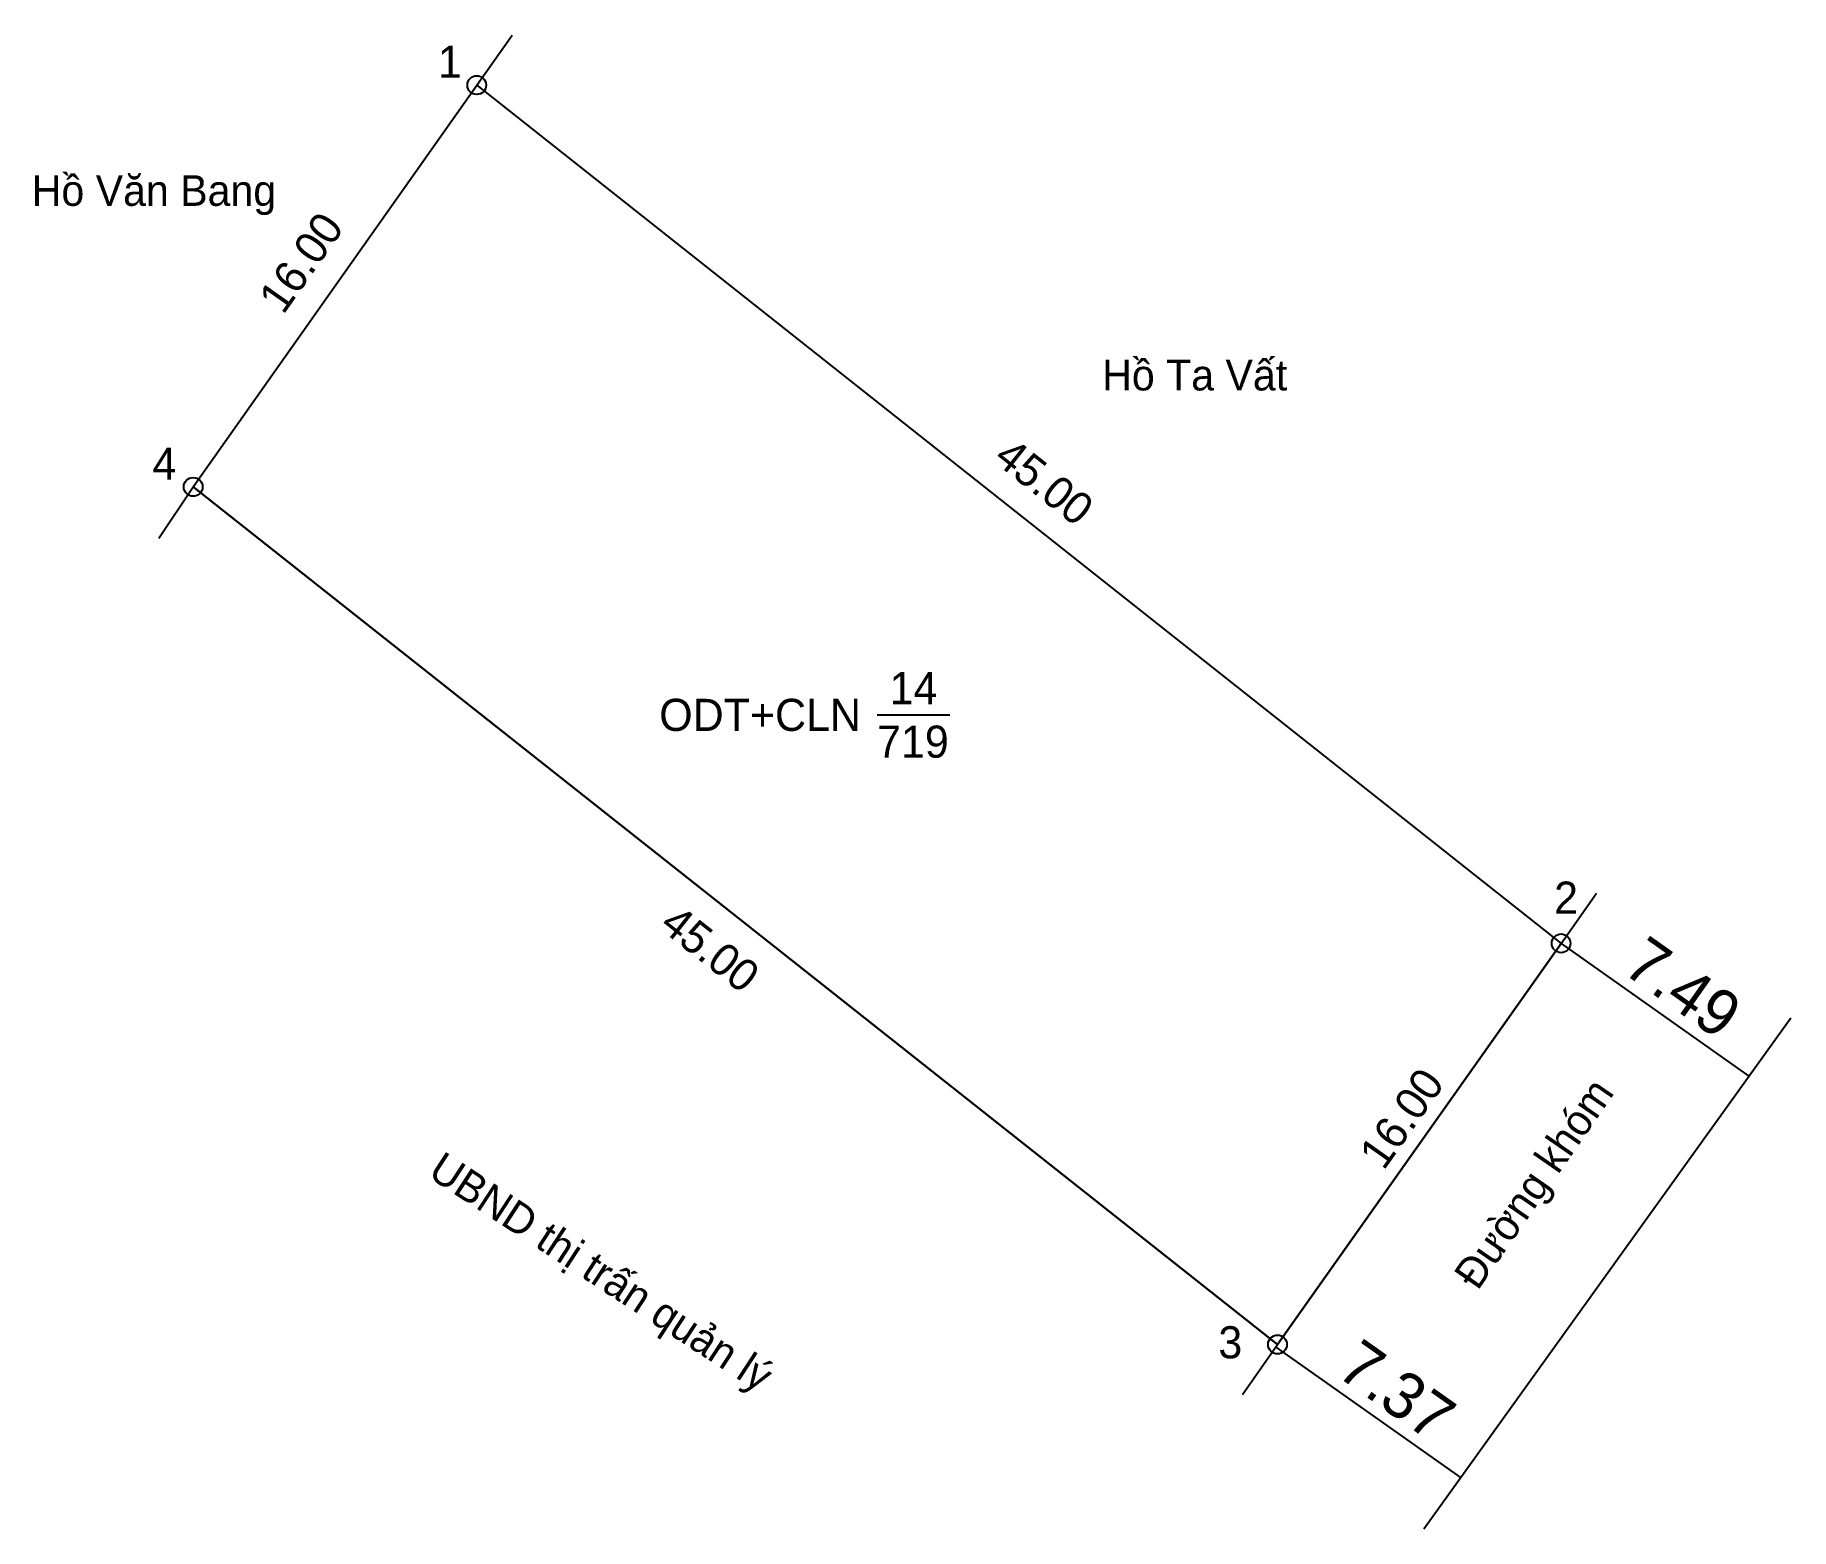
# Model space of a CAD drawing. Extents: x 535860.2 to 535917.4, y 1839336.2 to 1839384.8.
import ezdxf

# ---------------------------------------------------------------- set-up
doc = ezdxf.new("R2010")
doc.units = 0
for name, color, linetype in [('CanhThua', 7, 'Continuous'), ('ChieuDaiCanhThua', 7, 'Continuous'), ('Level 10', 7, 'Continuous'), ('Level 16', 7, 'Continuous'), ('MocDinhThua', 7, 'Continuous'), ('NhanDiaChinhThua', 7, 'Continuous'), ('SoHieuDinhThua', 7, 'Continuous')]:
    doc.layers.add(name, color=color, linetype=linetype)

msp = doc.modelspace()

# ---------------------------------------------------------------- linework, layer by layer
at = {"layer": 'CanhThua'}
for p, q in [((535865.37, 1839370.13), (535874.6, 1839383.21)), ((535874.6, 1839383.21), (535909.89, 1839355.27)), ((535900.66, 1839342.21), (535865.37, 1839370.13)), ((535909.89, 1839355.27), (535900.66, 1839342.21))]:
    msp.add_line(p, q, dxfattribs=at)
at = {"layer": 'Level 10'}
for p, q in [((535874.6, 1839383.21), (535875.748, 1839384.838)), ((535865.37, 1839370.13), (535874.6, 1839383.21)), ((535874.6, 1839383.21), (535909.89, 1839355.27)), ((535864.255, 1839368.462), (535865.37, 1839370.13)), ((535865.37, 1839370.13), (535900.66, 1839342.21)), ((535909.89, 1839355.27), (535911.045, 1839356.907)), ((535900.66, 1839342.21), (535909.89, 1839355.27)), ((535909.887, 1839355.266), (535916.002, 1839350.944)), ((535905.42, 1839336.207), (535917.369, 1839352.847)), ((535899.52, 1839340.577), (535900.66, 1839342.21)), ((535900.602, 1839342.127), (535906.618, 1839337.875))]:
    msp.add_line(p, q, dxfattribs=at)
at = {"layer": 'MocDinhThua'}
for centre in [(535874.6, 1839383.21), (535865.37, 1839370.13), (535909.89, 1839355.27), (535900.66, 1839342.21)]:
    msp.add_circle(centre, 0.306, dxfattribs=at)
at = {"layer": 'NhanDiaChinhThua'}
msp.add_line((535887.627, 1839362.708), (535890, 1839362.708), dxfattribs=at)

# ---------------------------------------------------------------- texts
at = {"layer": 'ChieuDaiCanhThua'}
for s, rotation, p in [('16.00', 54.791, (535868.299, 1839375.709)), ('45.00', 321.6304, (535891.378, 1839370.976)), ('45.00', 321.6504, (535880.505, 1839355.773)), ('16.00', 54.7497, (535904.115, 1839347.849))]:
    msp.add_text(s, height=1.0457, rotation=rotation, dxfattribs=at).set_placement(p)
at = {"layer": 'Level 10'}
for s, p in [('7.49', (535911.836, 1839354.348)), ('7.37', (535902.525, 1839341.227))]:
    msp.add_text(s, height=1.5, rotation=324.7497, dxfattribs=at).set_placement(p)
at = {"layer": 'Level 16'}
for s, height, p in [('Hồ Văn Bang', 1.00002, (535860.117, 1839379.278)), ('Hồ Ta Vất', 1, (535894.955, 1839373.27))]:
    msp.add_text(s, height=height, dxfattribs=at).set_placement(p)
for s, height, rotation, p in [('Đường khóm', 1, 55.3259, (535907.174, 1839343.939)), ('UBND thị trấn quản lý', 1.00002, 326.8833, (535872.967, 1839347.692))]:
    msp.add_text(s, height=height, rotation=rotation, dxfattribs=at).set_placement(p)
at = {"layer": 'NhanDiaChinhThua'}
for s, p in [('14', (535888.037, 1839363.056)), ('ODT+CLN', (535880.539, 1839362.185)), ('719', (535887.628, 1839361.313))]:
    msp.add_text(s, height=1.0457, dxfattribs=at).set_placement(p)
at = {"layer": 'SoHieuDinhThua'}
for s, p in [('1', (535873.336, 1839383.447)), ('4', (535864.045, 1839370.366)), ('2', (535909.663, 1839356.234)), ('3', (535898.735, 1839341.758))]:
    msp.add_text(s, height=1.046, dxfattribs=at).set_placement(p)

doc.saveas('drawing.dxf')
